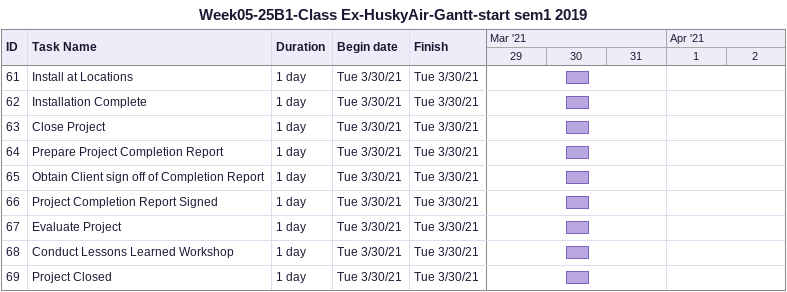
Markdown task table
Week05-25B1-Class Ex-HuskyAir-Gantt-start sem1 2019

| ID | Task | Duration | Start | Finish |
|---|---|---|---|---|
| 61 | Install at Locations | 1d | 2021-03-30 | 2021-03-30 |
| 62 | Installation Complete | 1d | 2021-03-30 | 2021-03-30 |
| 63 | Close Project | 1d | 2021-03-30 | 2021-03-30 |
| 64 | Prepare Project Completion Report | 1d | 2021-03-30 | 2021-03-30 |
| 65 | Obtain Client sign off of Completion Report | 1d | 2021-03-30 | 2021-03-30 |
| 66 | Project Completion Report Signed | 1d | 2021-03-30 | 2021-03-30 |
| 67 | Evaluate Project | 1d | 2021-03-30 | 2021-03-30 |
| 68 | Conduct Lessons Learned Workshop | 1d | 2021-03-30 | 2021-03-30 |
| 69 | Project Closed | 1d | 2021-03-30 | 2021-03-30 |
